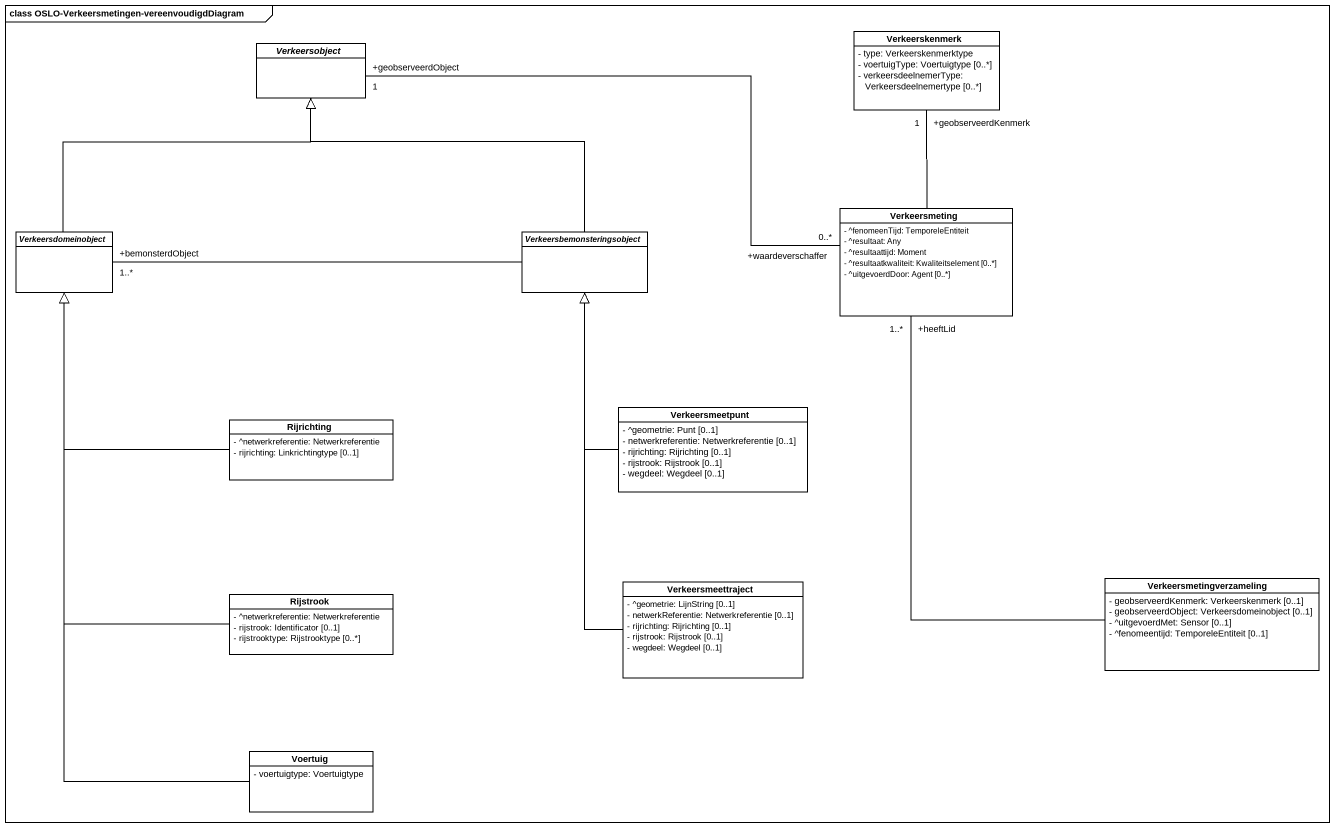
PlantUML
@startuml
mainframe class OSLO-Verkeersmetingen-vereenvoudigdDiagram
hide circle
hide empty members
skinparam classAttributeIconSize 0
class Verkeerskenmerk {
  - type: Verkeerskenmerktype
  - voertuigType: Voertuigtype [0..*]
  - verkeersdeelnemerType: Verkeersdeelnemertype [0..*]
}
abstract class Verkeersobject
abstract class Verkeersdomeinobject
abstract class Verkeersbemonsteringsobject
class Verkeersmeting {
  - ^fenomeenTijd: TemporeleEntiteit
  - ^resultaat: Any
  - ^resultaattijd: Moment
  - ^resultaatkwaliteit: Kwaliteitselement [0..*]
  - ^uitgevoerdDoor: Agent [0..*]
}
class Rijrichting {
  - ^netwerkreferentie: Netwerkreferentie
  - rijrichting: Linkrichtingtype [0..1]
}
class Verkeersmeetpunt {
  - ^geometrie: Punt [0..1]
  - netwerkreferentie: Netwerkreferentie [0..1]
  - rijrichting: Rijrichting [0..1]
  - rijstrook: Rijstrook [0..1]
  - wegdeel: Wegdeel [0..1]
}
class Verkeersmeettraject {
  - ^geometrie: LijnString [0..1]
  - netwerkReferentie: Netwerkreferentie [0..1]
  - rijrichting: Rijrichting [0..1]
  - rijstrook: Rijstrook [0..1]
  - wegdeel: Wegdeel [0..1]
}
class Verkeersmetingverzameling {
  - geobserveerdKenmerk: Verkeerskenmerk [0..1]
  - geobserveerdObject: Verkeersdomeinobject [0..1]
  - ^uitgevoerdMet: Sensor [0..1]
  - ^fenomeentijd: TemporeleEntiteit [0..1]
}
class Rijstrook {
  - ^netwerkreferentie: Netwerkreferentie
  - rijstrook: Identificator [0..1]
  - rijstrooktype: Rijstrooktype [0..*]
}
class Voertuig {
  - voertuigtype: Voertuigtype
}
Verkeersdomeinobject -up-|> Verkeersobject
Verkeersbemonsteringsobject -up-|> Verkeersobject
Verkeersbemonsteringsobject -left- "+bemonsterdObject\n1..*" Verkeersdomeinobject
Verkeersmeting -up- "+geobserveerdKenmerk\n1" Verkeerskenmerk
Verkeersmeting "+waardeverschaffer\n0..*" -left- "+geobserveerdObject\n1" Verkeersobject
Rijrichting -up-|> Verkeersdomeinobject
Verkeersmeetpunt -up-|> Verkeersbemonsteringsobject
Verkeersmeettraject -up-|> Verkeersbemonsteringsobject
Verkeersmetingverzameling -up- "+heeftLid\n1..*" Verkeersmeting
Rijstrook -up-|> Verkeersdomeinobject
Voertuig -up-|> Verkeersdomeinobject
@enduml
